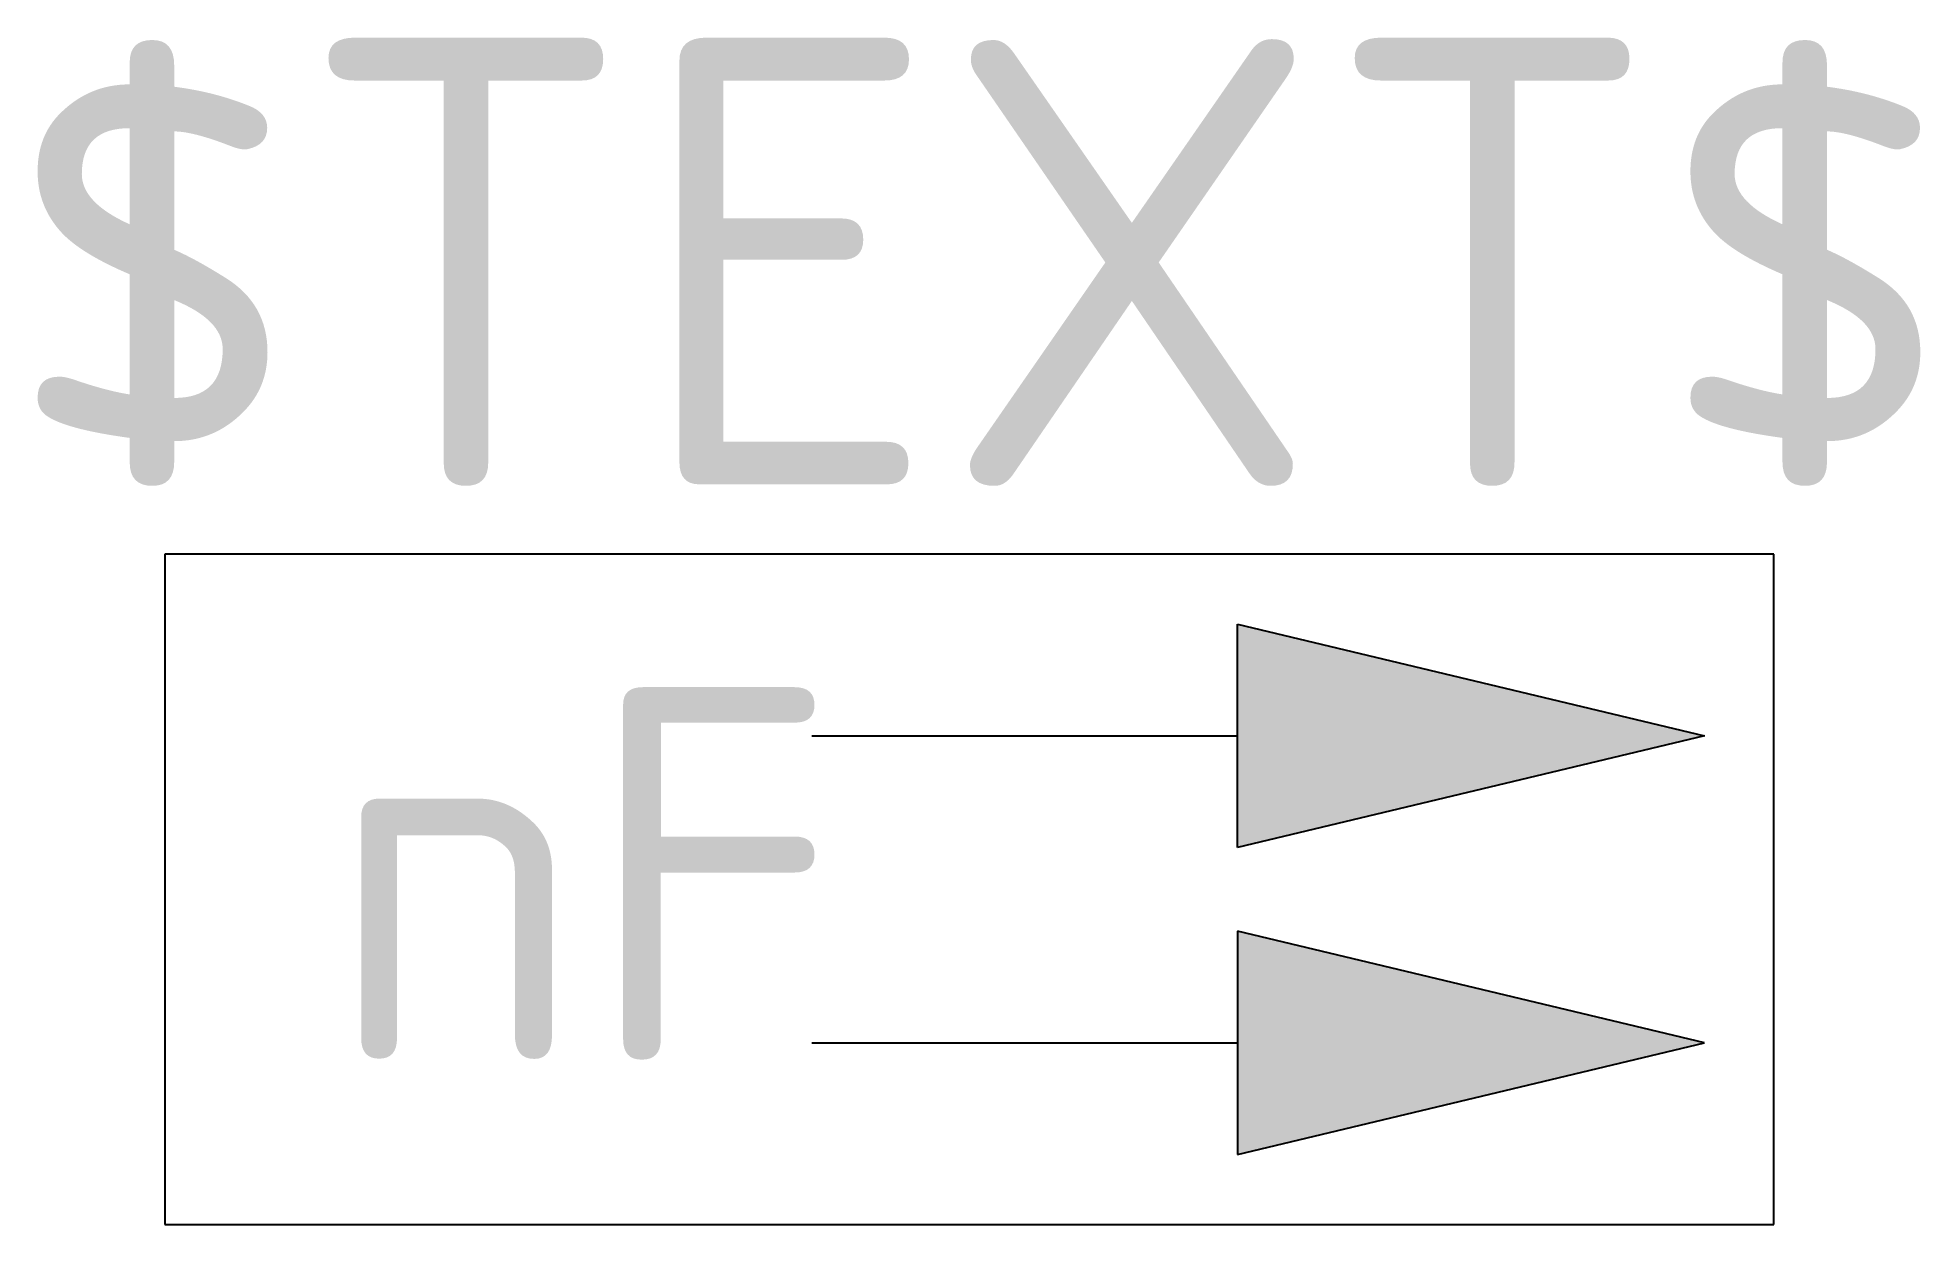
# Model space of a CAD drawing. Extents: x -0.83 to 0.85, y -0.3 to 0.76.
import ezdxf
from ezdxf.enums import TextEntityAlignment as Align

# ---------------------------------------------------------------- set-up
doc = ezdxf.new("R2010")
doc.units = 0
doc.header["$MEASUREMENT"] = 0
doc.styles.add('_TEL_DIM', font='TSSDENG', dxfattribs={"width": 0.6, "height": 3.5, "bigfont": 'TSSDCHN'})

msp = doc.modelspace()

# ---------------------------------------------------------------- hatches: boundary and pattern name
h = msp.add_hatch(color=256)
h.dxf.hatch_style = 1
h.paths.add_polyline_path([(0.24, 0.2374), (0.24, 0.0374), (0.6579, 0.1374)])
h.paths.add_polyline_path([(0.24, -0.0374), (0.24, -0.2374), (0.6579, -0.1374)])

# ---------------------------------------------------------------- linework, layer by layer
for p, q in [((0.72, 0.3), (-0.72, 0.3)), ((-0.72, 0.3), (-0.72, -0.3)), ((0.72, -0.3), (0.72, 0.3)), ((0.24, 0.2374), (0.6579, 0.1374)), ((0.24, 0.0374), (0.24, 0.2374)), ((-0.1409, 0.1374), (0.24, 0.1374)), ((0.6579, 0.1374), (0.24, 0.0374)), ((0.6579, -0.1374), (0.24, -0.0374)), ((0.24, -0.0374), (0.24, -0.2374)), ((-0.1409, -0.1374), (0.24, -0.1374)), ((0.24, -0.2374), (0.6579, -0.1374)), ((-0.72, -0.3), (0.72, -0.3))]:
    msp.add_line(p, q)

# ---------------------------------------------------------------- texts
at = {"color": 7, "style": '_TEL_DIM'}
msp.add_text('nF', height=0.33333, dxfattribs=at).set_placement((-0.5738, -0.1534))
msp.add_attdef('$TEXT$', text='D', height=0.4, dxfattribs=at).set_placement((0.0086, 0.5613), align=Align.MIDDLE_CENTER)
at = {"color": 7, "style": '_TEL_DIM', "flags": 1}
for tag in ['A', 'REMARK']:
    msp.add_attdef(tag, text='双面多信息标志', height=0.00002, dxfattribs=at).set_placement((0, 0), align=Align.MIDDLE_CENTER)

doc.saveas('drawing.dxf')
